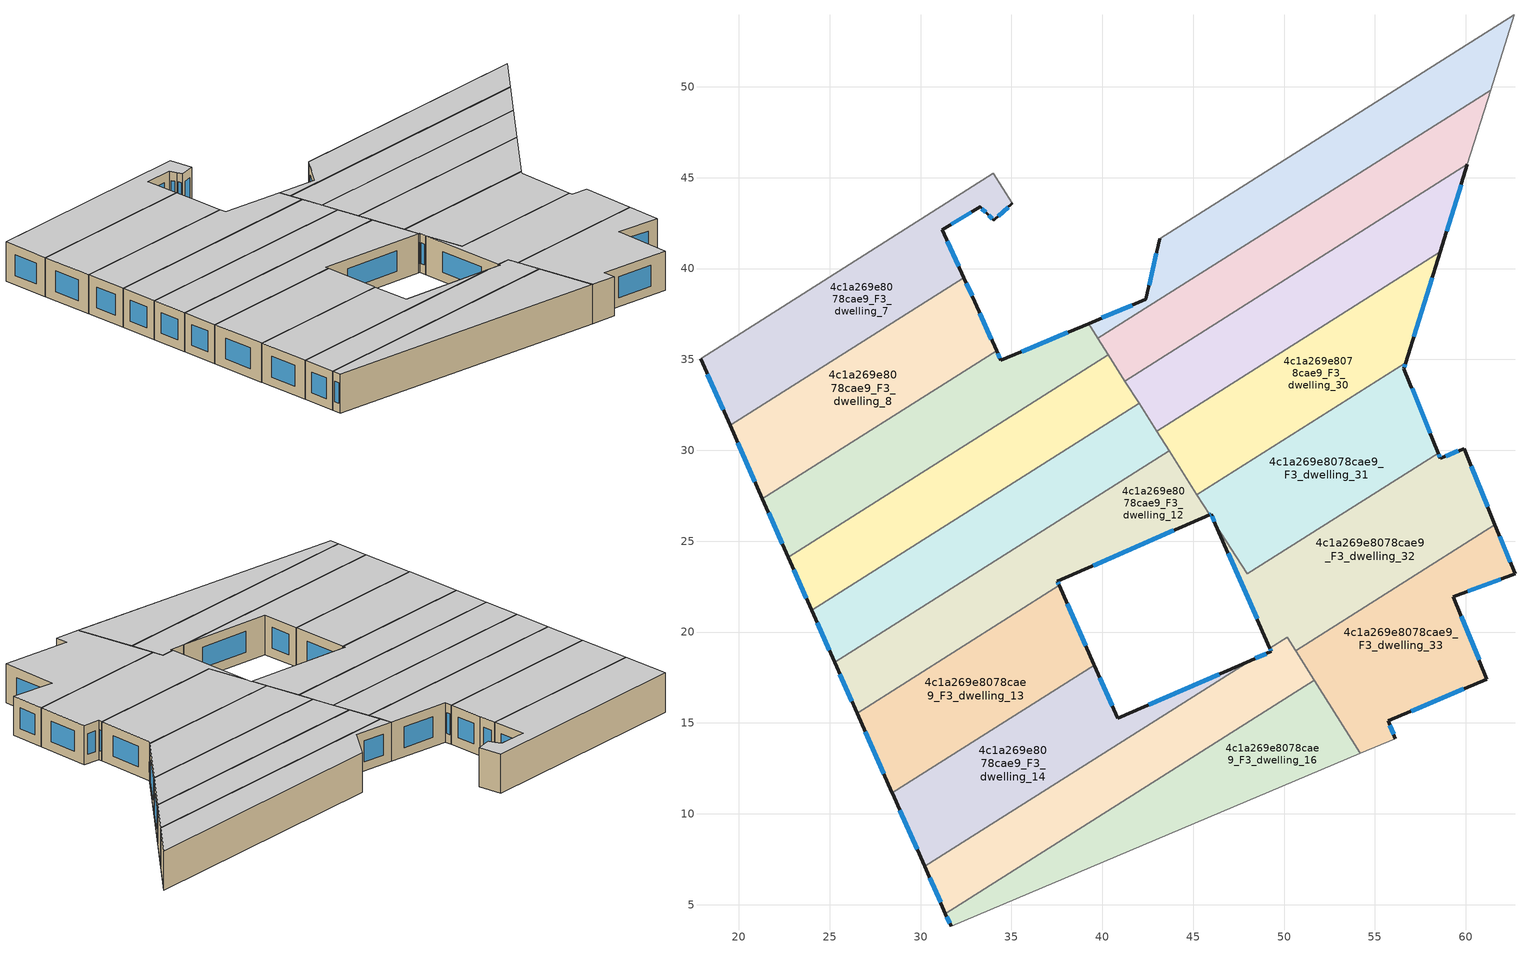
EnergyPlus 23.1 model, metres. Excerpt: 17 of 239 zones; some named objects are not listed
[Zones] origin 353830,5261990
4c1a269e8078cae9_F3_dwelling_10
 floor to 4c1a269e8078cae9_F2_dwelling_10 (EU_floor_Construction): 40.34,35.25 42.03,32.58 24.01,21.19 22.72,24.11 z9
 wall outside (EU_wall_Construction): 22.72,24.11 24.01,21.19 z9:12
 wall to 4c1a269e8078cae9_F3_dwelling_11 (EU_wall_Construction): 24.01,21.19 42.03,32.58 z9:12
 wall to 4c1a269e8078cae9_F3_dwelling_9 (EU_wall_Construction): 40.34,35.25 22.72,24.11 z9:12
 wall to 4c1a269e8078cae9_F3_dwelling_28 (EU_wall_Construction): 41.25,33.81 40.34,35.25 z9:12
 wall to 4c1a269e8078cae9_F3_dwelling_29 (EU_wall_Construction): 42.03,32.58 41.25,33.81 z9:12
 window (EU_Window_Construction): 23.03,23.42 23.71,21.87 z9.7:11.3
 ceiling to 4c1a269e8078cae9_F4_dwelling_10 (EU_floor_Construction): 42.03,32.58 40.34,35.25 22.72,24.11 24.01,21.19 z12
4c1a269e8078cae9_F3_dwelling_11
 floor to 4c1a269e8078cae9_F2_dwelling_11 (EU_floor_Construction): 42.03,32.58 43.67,29.97 25.27,18.33 24.01,21.19 z9
 wall outside (EU_wall_Construction): 24.01,21.19 25.27,18.33 z9:12
 wall to 4c1a269e8078cae9_F3_dwelling_12 (EU_wall_Construction): 25.27,18.33 43.67,29.97 z9:12
 wall to 4c1a269e8078cae9_F3_dwelling_29 (EU_wall_Construction): 42.99,31.05 42.03,32.58 z9:12
 wall to 4c1a269e8078cae9_F3_dwelling_30 (EU_wall_Construction): 43.67,29.97 42.99,31.05 z9:12
 window (EU_Window_Construction): 24.31,20.52 24.98,19 z9.7:11.3
 ceiling to 4c1a269e8078cae9_F4_dwelling_11 (EU_floor_Construction): 43.67,29.97 42.03,32.58 24.01,21.19 25.27,18.33 z12
4c1a269e8078cae9_F3_dwelling_12
 floor to 4c1a269e8078cae9_F2_dwelling_12 (EU_floor_Construction): 43.67,29.97 45.9,26.46 37.53,22.8 37.63,22.57 26.51,15.53 25.27,18.33 z9
 wall outside (EU_wall_Construction): 37.63,22.57 37.53,22.8 45.9,26.46 / 25.27,18.33 26.51,15.53 z9:12
 wall to 4c1a269e8078cae9_F3_dwelling_13 (EU_wall_Construction): 26.51,15.53 37.63,22.57 z9:12
 wall to 4c1a269e8078cae9_F3_dwelling_30 (EU_wall_Construction): 45.21,27.55 43.67,29.97 z9:12
 wall to 4c1a269e8078cae9_F3_dwelling_31 (EU_wall_Construction): 45.9,26.46 45.21,27.55 z9:12
 window (EU_Window_Construction): 39.49,23.66 43.93,25.6 / 37.61,22.62 37.55,22.75 / 25.56,17.67 26.22,16.19 z9.7:11.3
 ceiling to 4c1a269e8078cae9_F4_dwelling_12 (EU_floor_Construction): 37.63,22.57 37.53,22.8 45.9,26.46 43.67,29.97 25.27,18.33 26.51,15.53 z12
4c1a269e8078cae9_F3_dwelling_13
 floor to 4c1a269e8078cae9_F2_dwelling_13 (EU_floor_Construction): 37.63,22.57 39.54,18.22 39.56,18.18 28.44,11.15 28.42,11.19 26.51,15.53 z9
 wall outside (EU_wall_Construction): 26.51,15.53 28.42,11.19 28.44,11.15 / 39.56,18.18 39.54,18.22 37.63,22.57 z9:12
 wall to 4c1a269e8078cae9_F3_dwelling_14 (EU_wall_Construction): 28.44,11.15 39.56,18.18 z9:12
 window (EU_Window_Construction): 26.96,14.51 27.97,12.21 / 39.09,19.24 38.08,21.55 z9.7:11.3
 ceiling to 4c1a269e8078cae9_F4_dwelling_13 (EU_floor_Construction): 39.56,18.18 39.54,18.22 37.63,22.57 26.51,15.53 28.42,11.19 28.44,11.15 z12
4c1a269e8078cae9_F3_dwelling_14
 floor to 4c1a269e8078cae9_F2_dwelling_14 (EU_floor_Construction): 48.14,18.43 30.23,7.1 28.44,11.15 39.56,18.18 40.84,15.25 z9
 wall outside (EU_wall_Construction): 28.44,11.15 30.23,7.1 / 48.14,18.43 40.84,15.25 39.56,18.18 z9:12
 wall to 4c1a269e8078cae9_F3_dwelling_15 (EU_wall_Construction): 30.23,7.1 48.14,18.43 z9:12
 window (EU_Window_Construction): 28.86,10.2 29.81,8.05 / 40.54,15.93 39.86,17.49 / 46.42,17.68 42.56,15.99 z9.7:11.3
 ceiling to 4c1a269e8078cae9_F4_dwelling_14 (EU_floor_Construction): 40.84,15.25 39.56,18.18 28.44,11.15 30.23,7.1 48.14,18.43 z12
4c1a269e8078cae9_F3_dwelling_15
 floor to 4c1a269e8078cae9_F2_dwelling_15 (EU_floor_Construction): 50.17,19.71 51.66,17.35 31.37,4.51 30.23,7.1 48.14,18.43 49.3,18.94 49.22,19.12 z9
 wall outside (EU_wall_Construction): 49.22,19.12 49.3,18.94 48.14,18.43 / 30.23,7.1 31.37,4.51 z9:12
 wall to 4c1a269e8078cae9_F3_dwelling_32 (EU_wall_Construction): 50.63,18.97 50.17,19.71 49.22,19.12 z9:12
 wall to 4c1a269e8078cae9_F3_dwelling_16 (EU_wall_Construction): 31.37,4.51 51.66,17.35 z9:12
 wall to 4c1a269e8078cae9_F3_dwelling_33 (EU_wall_Construction): 51.66,17.35 50.64,18.97 z9:12
 window (EU_Window_Construction): 49.24,19.07 49.28,18.98 / 30.5,6.49 31.1,5.12 / 49.03,18.82 48.41,18.55 z9.7:11.3
 ceiling to 4c1a269e8078cae9_F4_dwelling_15 (EU_floor_Construction): 51.66,17.35 50.17,19.71 49.22,19.12 49.3,18.94 48.14,18.43 30.23,7.1 31.37,4.51 z12
4c1a269e8078cae9_F3_dwelling_16
 floor to 4c1a269e8078cae9_F2_dwelling_16 (EU_floor_Construction): 51.66,17.35 54.21,13.33 31.68,3.81 31.37,4.51 z9
 wall outside (EU_wall_Construction): 31.37,4.51 31.68,3.81 z9:12
 wall adiabatic (EU_wall_Construction): 31.68,3.81 54.21,13.33 z9:12
 wall to 4c1a269e8078cae9_F3_dwelling_33 (EU_wall_Construction): 54.21,13.33 51.66,17.35 z9:12
 window (EU_Window_Construction): 31.44,4.35 31.61,3.97 z9.7:11.3
 ceiling to 4c1a269e8078cae9_F4_dwelling_16 (EU_floor_Construction): 54.21,13.33 51.66,17.35 31.37,4.51 31.68,3.81 z12
4c1a269e8078cae9_F3_dwelling_27
 floor to 4c1a269e8078cae9_F2_dwelling_27 (EU_floor_Construction): 62.66,53.97 61.37,49.82 39.76,36.16 39.25,36.98 42.39,38.3 43.16,41.63 z9
 wall outside (EU_wall_Construction): 43.16,41.63 42.39,38.3 39.25,36.98 z9:12
 wall to 4c1a269e8078cae9_F3_dwelling_26 (EU_wall_Construction): 62.66,53.97 43.16,41.63 z9:12
 wall adiabatic (EU_wall_Construction): 61.37,49.82 62.66,53.97 z9:12
 wall to 4c1a269e8078cae9_F3_dwelling_28 (EU_wall_Construction): 39.76,36.16 61.37,49.82 z9:12
 wall to 4c1a269e8078cae9_F3_dwelling_9 (EU_wall_Construction): 39.25,36.98 39.76,36.16 z9:12
 window (EU_Window_Construction): 41.65,37.99 39.98,37.29 / 42.98,40.85 42.57,39.09 z9.7:11.3
 ceiling to 4c1a269e8078cae9_F4_dwelling_27 (EU_floor_Construction): 61.37,49.82 62.66,53.97 43.16,41.63 42.39,38.3 39.25,36.98 39.76,36.16 z12
4c1a269e8078cae9_F3_dwelling_28
 floor to 4c1a269e8078cae9_F2_dwelling_28 (EU_floor_Construction): 61.37,49.82 60.09,45.73 41.25,33.81 39.76,36.16 z9
 wall to 4c1a269e8078cae9_F3_dwelling_29 (EU_wall_Construction): 41.25,33.81 60.09,45.73 z9:12
 wall adiabatic (EU_wall_Construction): 60.09,45.73 61.37,49.82 z9:12
 wall to 4c1a269e8078cae9_F3_dwelling_9 (EU_wall_Construction): 39.76,36.16 40.34,35.25 z9:12
 ceiling to 4c1a269e8078cae9_F4_dwelling_28 (EU_floor_Construction): 60.09,45.73 61.37,49.82 39.76,36.16 41.25,33.81 z12
4c1a269e8078cae9_F3_dwelling_29
 floor to 4c1a269e8078cae9_F2_dwelling_29 (EU_floor_Construction): 60.09,45.73 58.6,40.92 42.99,31.05 41.25,33.81 z9
 wall outside (EU_wall_Construction): 58.6,40.92 60.09,45.73 z9:12
 wall to 4c1a269e8078cae9_F3_dwelling_30 (EU_wall_Construction): 42.99,31.05 58.6,40.92 z9:12
 window (EU_Window_Construction): 58.95,42.05 59.74,44.6 z9.7:11.3
 ceiling to 4c1a269e8078cae9_F4_dwelling_29 (EU_floor_Construction): 58.6,40.92 60.09,45.73 41.25,33.81 42.99,31.05 z12
4c1a269e8078cae9_F3_dwelling_30
 floor to 4c1a269e8078cae9_F2_dwelling_30 (EU_floor_Construction): 58.6,40.92 56.7,34.82 45.21,27.55 42.99,31.05 z9
 wall outside (EU_wall_Construction): 56.7,34.82 58.6,40.92 z9:12
 wall to 4c1a269e8078cae9_F3_dwelling_31 (EU_wall_Construction): 45.21,27.55 56.7,34.82 z9:12
 window (EU_Window_Construction): 57.15,36.25 58.16,39.49 z9.7:11.3
 ceiling to 4c1a269e8078cae9_F4_dwelling_30 (EU_floor_Construction): 56.7,34.82 58.6,40.92 42.99,31.05 45.21,27.55 z12
4c1a269e8078cae9_F3_dwelling_31
 floor to 4c1a269e8078cae9_F2_dwelling_31 (EU_floor_Construction): 56.7,34.82 56.6,34.49 58.48,29.85 47.96,23.2 46.23,25.94 45.98,26.49 45.9,26.46 45.21,27.55 z9
 wall outside (EU_wall_Construction): 58.48,29.85 56.6,34.49 56.7,34.82 / 45.9,26.46 45.98,26.49 46.23,25.94 z9:12
 wall to 4c1a269e8078cae9_F3_dwelling_32 (EU_wall_Construction): 46.23,25.94 47.96,23.2 58.48,29.85 z9:12
 window (EU_Window_Construction): 56.62,34.57 56.68,34.74 / 58.04,30.94 57.04,33.4 / 46.04,26.36 46.17,26.07 / 45.92,26.46 45.97,26.48 z9.7:11.3
 ceiling to 4c1a269e8078cae9_F4_dwelling_31 (EU_floor_Construction): 58.48,29.85 56.6,34.49 56.7,34.82 45.21,27.55 45.9,26.46 45.98,26.49 46.23,25.94 47.96,23.2 z12
4c1a269e8078cae9_F3_dwelling_32
 floor to 4c1a269e8078cae9_F2_dwelling_32 (EU_floor_Construction): 59.9,30.09 61.61,25.92 50.64,18.97 50.17,19.71 49.22,19.12 46.23,25.94 47.96,23.2 58.48,29.85 58.6,29.56 z9
 wall outside (EU_wall_Construction): 61.61,25.92 59.9,30.09 58.6,29.56 58.48,29.85 / 46.23,25.94 49.22,19.12 z9:12
 wall to 4c1a269e8078cae9_F3_dwelling_33 (EU_wall_Construction): 50.64,18.97 61.61,25.92 z9:12
 window (EU_Window_Construction): 59.6,29.97 58.91,29.68 / 61.21,26.9 60.3,29.11 / 46.93,24.34 48.52,20.72 / 58.57,29.63 58.51,29.78 z9.7:11.3
 ceiling to 4c1a269e8078cae9_F4_dwelling_32 (EU_floor_Construction): 61.61,25.92 59.9,30.09 58.6,29.56 58.48,29.85 47.96,23.2 46.23,25.94 49.22,19.12 50.17,19.71 50.64,18.97 z12
4c1a269e8078cae9_F3_dwelling_33
 floor to 4c1a269e8078cae9_F2_dwelling_33 (EU_floor_Construction): 61.61,25.92 62.71,23.22 59.32,21.93 61.16,17.41 55.74,15.11 56.13,14.14 54.21,13.33 50.64,18.97 z9
 wall outside (EU_wall_Construction): 56.13,14.14 55.74,15.11 61.16,17.41 59.32,21.93 62.71,23.22 61.61,25.92 z9:12
 wall adiabatic (EU_wall_Construction): 54.21,13.33 56.13,14.14 z9:12
 window (EU_Window_Construction): 57.01,15.65 59.89,16.87 / 56.04,14.37 55.83,14.88 / 62.45,23.85 61.87,25.28 / 60.11,22.24 61.91,22.92 / 60.73,18.47 59.75,20.87 z9.7:11.3
 ceiling to 4c1a269e8078cae9_F4_dwelling_33 (EU_floor_Construction): 61.16,17.41 59.32,21.93 62.71,23.22 61.61,25.92 50.64,18.97 54.21,13.33 56.13,14.14 55.74,15.11 z12
4c1a269e8078cae9_F3_dwelling_7
 floor to 4c1a269e8078cae9_F2_dwelling_7 (EU_floor_Construction): 34.01,45.25 35.06,43.6 34.04,42.67 33.68,43.01 33.29,43.39 31.19,42.13 32.38,39.5 19.52,31.36 17.89,35.05 z9
 wall outside (EU_wall_Construction): 32.38,39.5 31.19,42.13 33.29,43.39 33.68,43.01 34.04,42.67 35.06,43.6 / 17.89,35.05 19.52,31.36 z9:12
 wall to 4c1a269e8078cae9_F3_dwelling_8 (EU_wall_Construction): 19.52,31.36 32.38,39.5 z9:12
 wall to 4c1a269e8078cae9_F3_dwelling_6 (EU_wall_Construction): 34.01,45.25 17.89,35.05 z9:12
 wall to 4c1a269e8078cae9_F3_dwelling_23 (EU_wall_Construction): 35.06,43.6 34.01,45.25 z9:12
 window (EU_Window_Construction): 34.28,42.89 34.82,43.38 / 33.77,42.93 33.95,42.75 / 33.38,43.3 33.59,43.1 / 31.68,42.43 32.79,43.09 / 32.1,40.12 31.47,41.51 / 18.28,34.18 19.14,32.23 z9.7:11.3
 ceiling to 4c1a269e8078cae9_F4_dwelling_7 (EU_floor_Construction): 32.38,39.5 31.19,42.13 33.29,43.39 33.68,43.01 34.04,42.67 35.06,43.6 34.01,45.25 17.89,35.05 19.52,31.36 z12
4c1a269e8078cae9_F3_dwelling_8
 floor to 4c1a269e8078cae9_F2_dwelling_8 (EU_floor_Construction): 32.97,38.18 34.18,35.48 21.3,27.33 19.52,31.36 32.38,39.5 z9
 wall outside (EU_wall_Construction): 34.18,35.48 32.97,38.18 32.38,39.5 / 19.52,31.36 21.3,27.33 z9:12
 wall to 4c1a269e8078cae9_F3_dwelling_9 (EU_wall_Construction): 21.3,27.33 34.18,35.48 z9:12
 window (EU_Window_Construction): 33.9,36.11 33.26,37.55 / 19.94,30.42 20.88,28.27 / 32.84,38.49 32.52,39.19 z9.7:11.3
 ceiling to 4c1a269e8078cae9_F4_dwelling_8 (EU_floor_Construction): 34.18,35.48 32.97,38.18 32.38,39.5 19.52,31.36 21.3,27.33 z12
4c1a269e8078cae9_F3_dwelling_9
 floor to 4c1a269e8078cae9_F2_dwelling_9 (EU_floor_Construction): 39.25,36.98 40.34,35.25 22.72,24.11 21.3,27.33 34.18,35.48 34.42,34.94 z9
 wall outside (EU_wall_Construction): 39.25,36.98 34.42,34.94 34.18,35.48 / 21.3,27.33 22.72,24.11 z9:12
 window (EU_Window_Construction): 38.11,36.5 35.56,35.42 / 21.64,26.57 22.39,24.86 / 34.37,35.07 34.24,35.35 z9.7:11.3
 ceiling to 4c1a269e8078cae9_F4_dwelling_9 (EU_floor_Construction): 40.34,35.25 39.25,36.98 34.42,34.94 34.18,35.48 21.3,27.33 22.72,24.11 z12
[Building]
EU S2 Campaign: North Axis=0; Terrain=City; Solar Distribution=FullExterior
[Site:Location]
Budapest.Ferenc.Liszt.Intl.AP: Latitude=47.437; Longitude=19.256; Time Zone=1; Elevation=185
[SizingPeriod:WeatherFileDays]
AnnualSizingPeriod: Begin Month=1; Begin Day of Month=1; End Month=12; End Day of Month=31; Day of Week for Start Day=Monday; Use Weather File Daylight Saving Period=No; Use Weather File Rain and Snow Indicators=No
[MATERIAL]
EU_InternalMass_Material: Roughness=MediumRough; Thickness=0.1; Conductivity=1; Density=1800; Specific Heat=900; Thermal Absorptance=0.9; Solar Absorptance=0.7; Visible Absorptance=0.7
[MATERIAL:NOMASS] Roughness=MediumRough; Thermal Absorptance=0.9; Solar Absorptance=0.7; Visible Absorptance=0.7
Name | Thermal Resistance
EU_wall_NoMass | 0.832559
EU_floor_NoMass | 0.872794
[WINDOWMATERIAL:SIMPLEGLAZINGSYSTEM]
EU_Window_SimpleGlazing: UFactor=2.79869; Solar Heat Gain Coefficient=0.75; Visible Transmittance=0.75
[CONSTRUCTION]
EU_wall_Construction: EU_wall_NoMass
EU_floor_Construction: EU_floor_NoMass
EU_Window_Construction: EU_Window_SimpleGlazing
EU_InternalMass_Construction: EU_InternalMass_Material
[ZONE] Type=1; Multiplier=1; Ceiling Height=autocalculate; Floor Area=autocalculate; Part of Total Floor Area=Yes
Name | Volume
4c1a269e8078cae9_F3_dwelling_10 | 199.494
4c1a269e8078cae9_F3_dwelling_11; 4c1a269e8078cae9_F3_dwelling_7 | 199.467
4c1a269e8078cae9_F3_dwelling_12 | 211.982
4c1a269e8078cae9_F3_dwelling_13 | 186.942
4c1a269e8078cae9_F3_dwelling_14 | 187.154
4c1a269e8078cae9_F3_dwelling_15 | 199.475
4c1a269e8078cae9_F3_dwelling_16 | 199.479
4c1a269e8078cae9_F3_dwelling_27 | 199.487
4c1a269e8078cae9_F3_dwelling_28 | 199.463
4c1a269e8078cae9_F3_dwelling_29 | 199.514
4c1a269e8078cae9_F3_dwelling_30 | 199.458
4c1a269e8078cae9_F3_dwelling_31 | 199.469
4c1a269e8078cae9_F3_dwelling_32 | 211.801
4c1a269e8078cae9_F3_dwelling_33 | 199.485
4c1a269e8078cae9_F3_dwelling_8 | 199.471
4c1a269e8078cae9_F3_dwelling_9 | 199.47
[INTERNALMASS] Construction=EU_InternalMass_Construction
Name | Zone or ZoneList | Surface Area
4c1a269e8078cae9_F3_dwelling_7_EU_InternalMass | 4c1a269e8078cae9_F3_dwelling_7 | 66.4888
4c1a269e8078cae9_F3_dwelling_8_EU_InternalMass | 4c1a269e8078cae9_F3_dwelling_8 | 66.4904
4c1a269e8078cae9_F3_dwelling_9_EU_InternalMass | 4c1a269e8078cae9_F3_dwelling_9 | 66.4901
4c1a269e8078cae9_F3_dwelling_10_EU_InternalMass | 4c1a269e8078cae9_F3_dwelling_10 | 66.498
4c1a269e8078cae9_F3_dwelling_11_EU_InternalMass | 4c1a269e8078cae9_F3_dwelling_11 | 66.4889
4c1a269e8078cae9_F3_dwelling_12_EU_InternalMass | 4c1a269e8078cae9_F3_dwelling_12 | 70.6595
4c1a269e8078cae9_F3_dwelling_13_EU_InternalMass | 4c1a269e8078cae9_F3_dwelling_13 | 62.3197
4c1a269e8078cae9_F3_dwelling_14_EU_InternalMass | 4c1a269e8078cae9_F3_dwelling_14 | 62.3785
4c1a269e8078cae9_F3_dwelling_15_EU_InternalMass | 4c1a269e8078cae9_F3_dwelling_15 | 66.4918
4c1a269e8078cae9_F3_dwelling_16_EU_InternalMass | 4c1a269e8078cae9_F3_dwelling_16 | 66.4932
4c1a269e8078cae9_F3_dwelling_27_EU_InternalMass | 4c1a269e8078cae9_F3_dwelling_27 | 66.4954
4c1a269e8078cae9_F3_dwelling_28_EU_InternalMass | 4c1a269e8078cae9_F3_dwelling_28 | 66.4875
4c1a269e8078cae9_F3_dwelling_29_EU_InternalMass | 4c1a269e8078cae9_F3_dwelling_29 | 66.5045
4c1a269e8078cae9_F3_dwelling_30_EU_InternalMass | 4c1a269e8078cae9_F3_dwelling_30 | 66.4861
4c1a269e8078cae9_F3_dwelling_31_EU_InternalMass | 4c1a269e8078cae9_F3_dwelling_31 | 66.4899
4c1a269e8078cae9_F3_dwelling_32_EU_InternalMass | 4c1a269e8078cae9_F3_dwelling_32 | 70.6003
4c1a269e8078cae9_F3_dwelling_33_EU_InternalMass | 4c1a269e8078cae9_F3_dwelling_33 | 66.495
[OTHEREQUIPMENT] Fuel Type=Electricity; Design Level Calculation Method=Watts/Area; Power per Zone Floor Area=1; Fraction Latent=0; Fraction Radiant=0; Fraction Lost=0; Carbon Dioxide Generation Rate=0; EndUse Subcategory=EU_Step8_InternalGains
Name | Zone or ZoneList or Space or SpaceList | Schedule
EU_Step8_InternalGain_4c1a269e8078cae9_F3_dwelling_7_f000 | 4c1a269e8078cae9_F3_dwelling_7 | EU_Step8_GainSchedule_4c1a269e8078cae9_F3_dwelling_7_f000
EU_Step8_InternalGain_4c1a269e8078cae9_F3_dwelling_8_f000 | 4c1a269e8078cae9_F3_dwelling_8 | EU_Step8_GainSchedule_4c1a269e8078cae9_F3_dwelling_8_f000
EU_Step8_InternalGain_4c1a269e8078cae9_F3_dwelling_9_f000 | 4c1a269e8078cae9_F3_dwelling_9 | EU_Step8_GainSchedule_4c1a269e8078cae9_F3_dwelling_9_f000
EU_Step8_InternalGain_4c1a269e8078cae9_F3_dwelling_10_f000 | 4c1a269e8078cae9_F3_dwelling_10 | EU_Step8_GainSchedule_4c1a269e8078cae9_F3_dwelling_10_f000
EU_Step8_InternalGain_4c1a269e8078cae9_F3_dwelling_11_f000 | 4c1a269e8078cae9_F3_dwelling_11 | EU_Step8_GainSchedule_4c1a269e8078cae9_F3_dwelling_11_f000
EU_Step8_InternalGain_4c1a269e8078cae9_F3_dwelling_12_f000 | 4c1a269e8078cae9_F3_dwelling_12 | EU_Step8_GainSchedule_4c1a269e8078cae9_F3_dwelling_12_f000
EU_Step8_InternalGain_4c1a269e8078cae9_F3_dwelling_13_f000 | 4c1a269e8078cae9_F3_dwelling_13 | EU_Step8_GainSchedule_4c1a269e8078cae9_F3_dwelling_13_f000
EU_Step8_InternalGain_4c1a269e8078cae9_F3_dwelling_14_f000 | 4c1a269e8078cae9_F3_dwelling_14 | EU_Step8_GainSchedule_4c1a269e8078cae9_F3_dwelling_14_f000
EU_Step8_InternalGain_4c1a269e8078cae9_F3_dwelling_15_f000 | 4c1a269e8078cae9_F3_dwelling_15 | EU_Step8_GainSchedule_4c1a269e8078cae9_F3_dwelling_15_f000
EU_Step8_InternalGain_4c1a269e8078cae9_F3_dwelling_16_f000 | 4c1a269e8078cae9_F3_dwelling_16 | EU_Step8_GainSchedule_4c1a269e8078cae9_F3_dwelling_16_f000
EU_Step8_InternalGain_4c1a269e8078cae9_F3_dwelling_27_f000 | 4c1a269e8078cae9_F3_dwelling_27 | EU_Step8_GainSchedule_4c1a269e8078cae9_F3_dwelling_27_f000
EU_Step8_InternalGain_4c1a269e8078cae9_F3_dwelling_28_f000 | 4c1a269e8078cae9_F3_dwelling_28 | EU_Step8_GainSchedule_4c1a269e8078cae9_F3_dwelling_28_f000
EU_Step8_InternalGain_4c1a269e8078cae9_F3_dwelling_29_f000 | 4c1a269e8078cae9_F3_dwelling_29 | EU_Step8_GainSchedule_4c1a269e8078cae9_F3_dwelling_29_f000
EU_Step8_InternalGain_4c1a269e8078cae9_F3_dwelling_30_f000 | 4c1a269e8078cae9_F3_dwelling_30 | EU_Step8_GainSchedule_4c1a269e8078cae9_F3_dwelling_30_f000
EU_Step8_InternalGain_4c1a269e8078cae9_F3_dwelling_31_f000 | 4c1a269e8078cae9_F3_dwelling_31 | EU_Step8_GainSchedule_4c1a269e8078cae9_F3_dwelling_31_f000
EU_Step8_InternalGain_4c1a269e8078cae9_F3_dwelling_32_f000 | 4c1a269e8078cae9_F3_dwelling_32 | EU_Step8_GainSchedule_4c1a269e8078cae9_F3_dwelling_32_f000
EU_Step8_InternalGain_4c1a269e8078cae9_F3_dwelling_33_f000 | 4c1a269e8078cae9_F3_dwelling_33 | EU_Step8_GainSchedule_4c1a269e8078cae9_F3_dwelling_33_f000
[ZONEVENTILATION:DESIGNFLOWRATE] Schedule=EU_AlwaysOn; Design Flow Rate Calculation Method=AirChanges/Hour; Air Changes per Hour=0.475469; Ventilation Type=Natural; Fan Pressure Rise=0; Fan Total Efficiency=1; Constant Term Coefficient=1; Temperature Term Coefficient=0; Velocity Term Coefficient=0; Velocity Squared Term Coefficient=0; Minimum Indoor Temperature=-100; Maximum Indoor Temperature=100; Delta Temperature=-100; Minimum Outdoor Temperature=-100; Maximum Outdoor Temperature=100; Maximum Wind Speed=40
Name | Zone or ZoneList or Space or SpaceList
EU_ConstantAir_4c1a269e8078cae9_F3_dwelling_7 | 4c1a269e8078cae9_F3_dwelling_7
EU_ConstantAir_4c1a269e8078cae9_F3_dwelling_8 | 4c1a269e8078cae9_F3_dwelling_8
EU_ConstantAir_4c1a269e8078cae9_F3_dwelling_9 | 4c1a269e8078cae9_F3_dwelling_9
EU_ConstantAir_4c1a269e8078cae9_F3_dwelling_10 | 4c1a269e8078cae9_F3_dwelling_10
EU_ConstantAir_4c1a269e8078cae9_F3_dwelling_11 | 4c1a269e8078cae9_F3_dwelling_11
EU_ConstantAir_4c1a269e8078cae9_F3_dwelling_12 | 4c1a269e8078cae9_F3_dwelling_12
EU_ConstantAir_4c1a269e8078cae9_F3_dwelling_13 | 4c1a269e8078cae9_F3_dwelling_13
EU_ConstantAir_4c1a269e8078cae9_F3_dwelling_14 | 4c1a269e8078cae9_F3_dwelling_14
EU_ConstantAir_4c1a269e8078cae9_F3_dwelling_15 | 4c1a269e8078cae9_F3_dwelling_15
EU_ConstantAir_4c1a269e8078cae9_F3_dwelling_16 | 4c1a269e8078cae9_F3_dwelling_16
EU_ConstantAir_4c1a269e8078cae9_F3_dwelling_27 | 4c1a269e8078cae9_F3_dwelling_27
EU_ConstantAir_4c1a269e8078cae9_F3_dwelling_28 | 4c1a269e8078cae9_F3_dwelling_28
EU_ConstantAir_4c1a269e8078cae9_F3_dwelling_29 | 4c1a269e8078cae9_F3_dwelling_29
EU_ConstantAir_4c1a269e8078cae9_F3_dwelling_30 | 4c1a269e8078cae9_F3_dwelling_30
EU_ConstantAir_4c1a269e8078cae9_F3_dwelling_31 | 4c1a269e8078cae9_F3_dwelling_31
EU_ConstantAir_4c1a269e8078cae9_F3_dwelling_32 | 4c1a269e8078cae9_F3_dwelling_32
EU_ConstantAir_4c1a269e8078cae9_F3_dwelling_33 | 4c1a269e8078cae9_F3_dwelling_33
[HVACTEMPLATE:ZONE:IDEALLOADSAIRSYSTEM] System Availability Schedule=EU_AlwaysOn; Maximum Heating Supply Air Temperature=50; Minimum Cooling Supply Air Temperature=13; Maximum Heating Supply Air Humidity Ratio=0.0156; Minimum Cooling Supply Air Humidity Ratio=0.0077; Heating Limit=NoLimit; Cooling Limit=NoLimit; Heating Availability Schedule=EU_AlwaysOn; Cooling Availability Schedule=EU_CoolingOff; Dehumidification Control Type=ConstantSensibleHeatRatio; Cooling Sensible Heat Ratio=0.7; Dehumidification Setpoint=60; Humidification Control Type=None; Humidification Setpoint=30; Outdoor Air Method=None; Outdoor Air Flow Rate per Person=0.00944; Outdoor Air Flow Rate per Zone Floor Area=0; Outdoor Air Flow Rate per Zone=0; Demand Controlled Ventilation Type=None; Outdoor Air Economizer Type=NoEconomizer; Heat Recovery Type=None; Sensible Heat Recovery Effectiveness=0.7; Latent Heat Recovery Effectiveness=0.65
Name | Template Thermostat
4c1a269e8078cae9_F3_dwelling_7 | EU_HeatOnly_4c1a269e8078cae9_F3_dwelling_7
4c1a269e8078cae9_F3_dwelling_8 | EU_HeatOnly_4c1a269e8078cae9_F3_dwelling_8
4c1a269e8078cae9_F3_dwelling_9 | EU_HeatOnly_4c1a269e8078cae9_F3_dwelling_9
4c1a269e8078cae9_F3_dwelling_10 | EU_HeatOnly_4c1a269e8078cae9_F3_dwelling_10
4c1a269e8078cae9_F3_dwelling_11 | EU_HeatOnly_4c1a269e8078cae9_F3_dwelling_11
4c1a269e8078cae9_F3_dwelling_12 | EU_HeatOnly_4c1a269e8078cae9_F3_dwelling_12
4c1a269e8078cae9_F3_dwelling_13 | EU_HeatOnly_4c1a269e8078cae9_F3_dwelling_13
4c1a269e8078cae9_F3_dwelling_14 | EU_HeatOnly_4c1a269e8078cae9_F3_dwelling_14
4c1a269e8078cae9_F3_dwelling_15 | EU_HeatOnly_4c1a269e8078cae9_F3_dwelling_15
4c1a269e8078cae9_F3_dwelling_16 | EU_HeatOnly_4c1a269e8078cae9_F3_dwelling_16
4c1a269e8078cae9_F3_dwelling_27 | EU_HeatOnly_4c1a269e8078cae9_F3_dwelling_27
4c1a269e8078cae9_F3_dwelling_28 | EU_HeatOnly_4c1a269e8078cae9_F3_dwelling_28
4c1a269e8078cae9_F3_dwelling_29 | EU_HeatOnly_4c1a269e8078cae9_F3_dwelling_29
4c1a269e8078cae9_F3_dwelling_30 | EU_HeatOnly_4c1a269e8078cae9_F3_dwelling_30
4c1a269e8078cae9_F3_dwelling_31 | EU_HeatOnly_4c1a269e8078cae9_F3_dwelling_31
4c1a269e8078cae9_F3_dwelling_32 | EU_HeatOnly_4c1a269e8078cae9_F3_dwelling_32
4c1a269e8078cae9_F3_dwelling_33 | EU_HeatOnly_4c1a269e8078cae9_F3_dwelling_33
[SIZING:ZONE] Zone Cooling Design Supply Air Temperature Input Method=SupplyAirTemperature; Zone Cooling Design Supply Air Temperature=13; Zone Heating Design Supply Air Temperature Input Method=SupplyAirTemperature; Zone Heating Design Supply Air Temperature=50; Zone Cooling Design Supply Air Humidity Ratio=0.008; Zone Heating Design Supply Air Humidity Ratio=0.008; Cooling Design Air Flow Method=DesignDay; Cooling Design Air Flow Rate=0; Cooling Minimum Air Flow per Zone Floor Area=0.000762; Cooling Minimum Air Flow=0; Cooling Minimum Air Flow Fraction=0.2; Heating Design Air Flow Method=DesignDay; Heating Design Air Flow Rate=0; Heating Maximum Air Flow per Zone Floor Area=0.002032; Heating Maximum Air Flow=0.141576; Heating Maximum Air Flow Fraction=0.3; Account for Dedicated Outdoor Air System=No; Dedicated Outdoor Air System Control Strategy=NeutralSupplyAir; Dedicated Outdoor Air Low Setpoint Temperature for Design=autosize; Dedicated Outdoor Air High Setpoint Temperature for Design=autosize; Zone Load Sizing Method=Sensible Load Only No Latent Load; Zone Latent Cooling Design Supply Air Humidity Ratio Input Method=HumidityRatioDifference; Zone Cooling Design Supply Air Humidity Ratio Difference=0.005; Zone Latent Heating Design Supply Air Humidity Ratio Input Method=HumidityRatioDifference; Zone Humidification Design Supply Air Humidity Ratio Difference=0.005
4c1a269e8078cae9_F3_dwelling_7; 4c1a269e8078cae9_F3_dwelling_8; 4c1a269e8078cae9_F3_dwelling_9; 4c1a269e8078cae9_F3_dwelling_10; 4c1a269e8078cae9_F3_dwelling_11; 4c1a269e8078cae9_F3_dwelling_12; 4c1a269e8078cae9_F3_dwelling_13; 4c1a269e8078cae9_F3_dwelling_14; 4c1a269e8078cae9_F3_dwelling_15; 4c1a269e8078cae9_F3_dwelling_16; 4c1a269e8078cae9_F3_dwelling_27; 4c1a269e8078cae9_F3_dwelling_28; 4c1a269e8078cae9_F3_dwelling_29; 4c1a269e8078cae9_F3_dwelling_30; 4c1a269e8078cae9_F3_dwelling_31; 4c1a269e8078cae9_F3_dwelling_32; 4c1a269e8078cae9_F3_dwelling_33
[SCHEDULE:CONSTANT]
Name | Hourly Value
EU_AlwaysOn | 1
EU_CoolingOff | 0
[SCHEDULE:FILE] Column Number=1; Rows to Skip at Top=0; Number of Hours of Data=8760; Column Separator=Comma; Interpolate to Timestep=No; Minutes per Item=60; Adjust Schedule for Daylight Savings=Yes
Name | File
EU_Step8_GainSchedule_4c1a269e8078cae9_F3_dwelling_7_f000 | ../../schedules/4c1a269e8078cae9/4c1a269e8078cae9_F3_dwelling_7_f000_gain.csv
EU_Step8_GainSchedule_4c1a269e8078cae9_F3_dwelling_8_f000 | ../../schedules/4c1a269e8078cae9/4c1a269e8078cae9_F3_dwelling_8_f000_gain.csv
EU_Step8_GainSchedule_4c1a269e8078cae9_F3_dwelling_9_f000 | ../../schedules/4c1a269e8078cae9/4c1a269e8078cae9_F3_dwelling_9_f000_gain.csv
EU_Step8_GainSchedule_4c1a269e8078cae9_F3_dwelling_10_f000 | ../../schedules/4c1a269e8078cae9/4c1a269e8078cae9_F3_dwelling_10_f000_gain.csv
EU_Step8_GainSchedule_4c1a269e8078cae9_F3_dwelling_11_f000 | ../../schedules/4c1a269e8078cae9/4c1a269e8078cae9_F3_dwelling_11_f000_gain.csv
EU_Step8_GainSchedule_4c1a269e8078cae9_F3_dwelling_12_f000 | ../../schedules/4c1a269e8078cae9/4c1a269e8078cae9_F3_dwelling_12_f000_gain.csv
EU_Step8_GainSchedule_4c1a269e8078cae9_F3_dwelling_13_f000 | ../../schedules/4c1a269e8078cae9/4c1a269e8078cae9_F3_dwelling_13_f000_gain.csv
EU_Step8_GainSchedule_4c1a269e8078cae9_F3_dwelling_14_f000 | ../../schedules/4c1a269e8078cae9/4c1a269e8078cae9_F3_dwelling_14_f000_gain.csv
EU_Step8_GainSchedule_4c1a269e8078cae9_F3_dwelling_15_f000 | ../../schedules/4c1a269e8078cae9/4c1a269e8078cae9_F3_dwelling_15_f000_gain.csv
EU_Step8_GainSchedule_4c1a269e8078cae9_F3_dwelling_16_f000 | ../../schedules/4c1a269e8078cae9/4c1a269e8078cae9_F3_dwelling_16_f000_gain.csv
EU_Step8_GainSchedule_4c1a269e8078cae9_F3_dwelling_27_f000 | ../../schedules/4c1a269e8078cae9/4c1a269e8078cae9_F3_dwelling_27_f000_gain.csv
EU_Step8_GainSchedule_4c1a269e8078cae9_F3_dwelling_28_f000 | ../../schedules/4c1a269e8078cae9/4c1a269e8078cae9_F3_dwelling_28_f000_gain.csv
EU_Step8_GainSchedule_4c1a269e8078cae9_F3_dwelling_29_f000 | ../../schedules/4c1a269e8078cae9/4c1a269e8078cae9_F3_dwelling_29_f000_gain.csv
EU_Step8_GainSchedule_4c1a269e8078cae9_F3_dwelling_30_f000 | ../../schedules/4c1a269e8078cae9/4c1a269e8078cae9_F3_dwelling_30_f000_gain.csv
EU_Step8_GainSchedule_4c1a269e8078cae9_F3_dwelling_31_f000 | ../../schedules/4c1a269e8078cae9/4c1a269e8078cae9_F3_dwelling_31_f000_gain.csv
EU_Step8_GainSchedule_4c1a269e8078cae9_F3_dwelling_32_f000 | ../../schedules/4c1a269e8078cae9/4c1a269e8078cae9_F3_dwelling_32_f000_gain.csv
EU_Step8_GainSchedule_4c1a269e8078cae9_F3_dwelling_33_f000 | ../../schedules/4c1a269e8078cae9/4c1a269e8078cae9_F3_dwelling_33_f000_gain.csv
